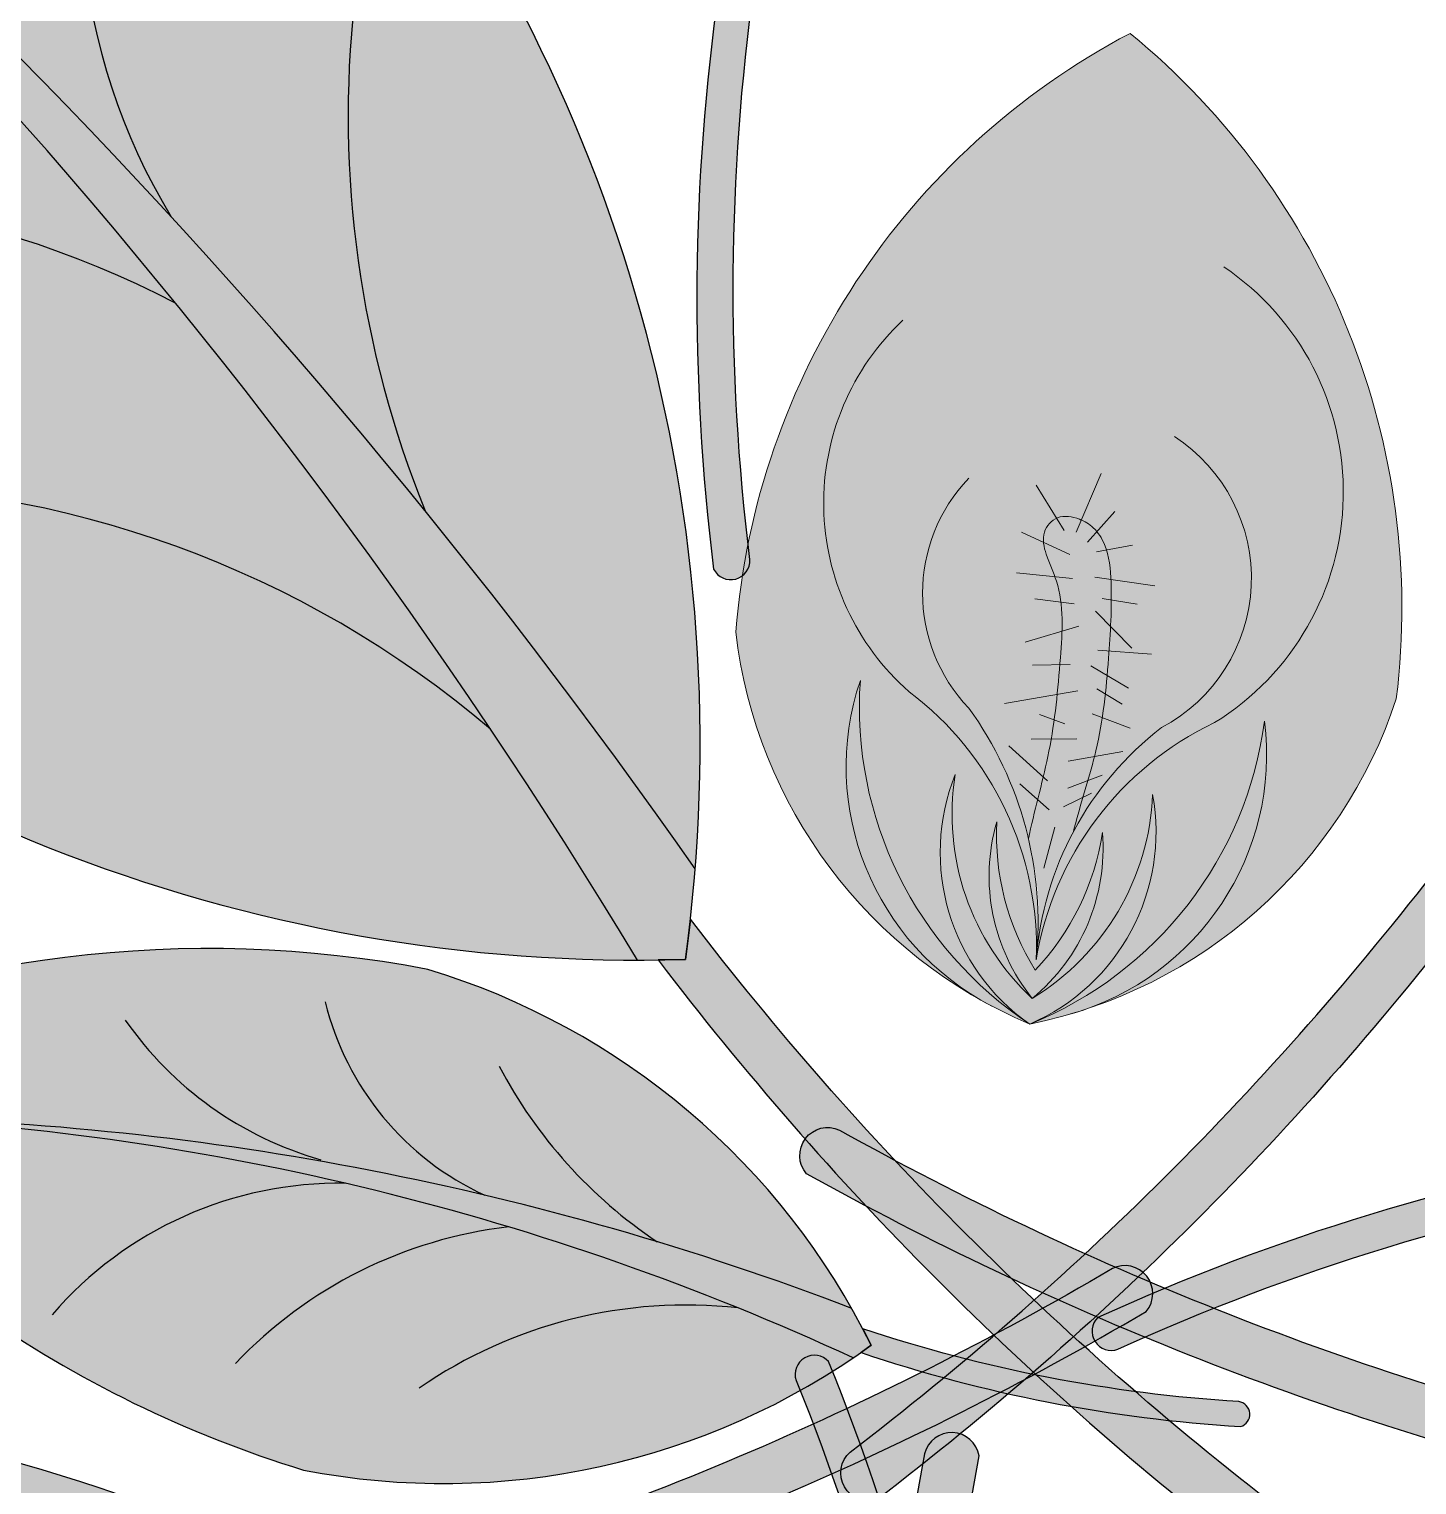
# Model space of a CAD drawing. Header units: inches. Extents: x 9636 to 21597, y -10243 to 557.
# Drawn here: x 14532.11 to 14539.07, y -8230.63 to -8223.33 of the extents above; entities that cross this region are included whole.
import ezdxf

# ---------------------------------------------------------------- set-up
doc = ezdxf.new("R2010")
doc.units = ezdxf.units.IN
doc.header["$MEASUREMENT"] = 0
doc.layers.add('MESA', color=7, linetype='Continuous')

# ---------------------------------------------------------------- blocks, each defined once
blk = doc.blocks.new('FF')
at = {"layer": 'MESA', "ltscale": 0.8}
h = blk.add_hatch(color=85, dxfattribs=at)
h.dxf.hatch_style = 1
h.set_gradient(color1=(103, 159, 96), color2=(179, 207, 175), one_color=1, tint=0.75, name='INVCURVED')
h.paths.add_polyline_path([(14529.50022394936, -8225.644023433368, 0.1995123331975758), (14535.16420292028, -8227.995443963668, 0.0967495278531692), (14527.75925537147, -8219.813738944062, -0.08665420676483183), (14535.45372855472, -8227.537668450286, 0.1924888780828612), (14533.69226376024, -8221.87270154059, 0.1586077411667837), (14526.70170205309, -8218.317799556564, 0.1586077411660197)])
h = blk.add_hatch(color=85, dxfattribs=at)
h.dxf.hatch_style = 1
h.set_gradient(color1=(103, 159, 96), color2=(52, 80, 48), one_color=1, tint=0.25)
h.paths.add_polyline_path([(14527.7592553715, -8219.813738944084, -0.09674952785286056), (14535.16420292028, -8227.995443963668, 0.007527451123012324), (14535.40475257497, -8227.991737581626, 0.01429188129494994), (14535.45372855472, -8227.537668450286, 0.08665420676455064)])
h = blk.add_hatch(color=35, dxfattribs=at)
h.dxf.hatch_style = 1
h.set_gradient(color1=(179, 116, 77), color2=(114, 74, 49), one_color=1, tint=0.3199999928474426, name='CURVED')
h.paths.add_polyline_path([(14535.64495796971, -8224.54642919938), (14535.46279064378, -8224.580244102382, 0.03310768506175343), (14535.54631788659, -8226.034297083477, 0.8090823413515376), (14535.72860367524, -8225.98594664728, -0.032777259300629)])
h.paths.add_polyline_path([(14535.5719235016, -8223.127888467054, 0.03310768506174779), (14535.46279064378, -8224.580244102382), (14535.64495796971, -8224.54642919938, -0.03277725930060161), (14535.7501561758, -8223.108326134821), (14535.63945906665, -8223.193410496095)])
h = blk.add_hatch(color=7, dxfattribs=at)
h.dxf.hatch_style = 1
h.set_gradient(color1=(237, 238, 238), one_color=1, tint=1)
h.paths.add_polyline_path([(14537.63496958886, -8223.34645214157, 0.2569091805170801), (14535.65718741365, -8226.34928615656, 0.2403030205165218), (14536.8924061673, -8228.19931337295, -0.3583807301859824), (14536.2821689148, -8226.592362016801, 0.2702333190890776), (14537.13170381326, -8228.316673018018, -0.3489770048102109), (14536.75849982556, -8227.064154174908, 0.2509502793129825), (14537.14479263406, -8228.187408655775, -0.2453890551403372), (14536.96679411977, -8227.302045746379, 0.1532458537889449), (14537.15916756559, -8228.045442743682, 0.1518402250092038), (14537.49557727385, -8227.362659296616, 0.00137366511991412), (14537.49665557507, -8227.355697514138, -0.245389055139057), (14537.14479263399, -8228.187408655767, 0.2509502793127925), (14537.74840908336, -8227.164388643878, -0.3489770048638718), (14537.13170381336, -8228.316673018127, 0.2702333191166405), (14538.30964577871, -8226.797656658919, -0.358380731124288), (14537.38966988672, -8228.249664419052, 0.240303021013481), (14538.97066799803, -8226.68479667351, 0.2569091805174252)])
edge = h.paths.add_edge_path(flags=16)
edge.add_arc((14535.33462550331, -8227.806998616483), 1.839283122478519, 354.1341814342972, 355.63354212006226, ccw=False)
edge.add_arc((14538.78303334906, -8228.115739875033), 1.623254014835382, 174.0344041079167, 175.7333194462699, ccw=False)
edge.add_arc((14535.33462550331, -8227.806998616472), 1.839283122478519, 355.633542119707, 373.1926147437849)
edge.add_spline(control_points=[(14537.12610609739, -8227.383862047654), (14537.12754722932, -8227.376944182073), (14537.14123597862, -8227.312405226185), (14537.15709285508, -8227.248349094974), (14537.17136594931, -8227.19128301327)], knot_values=[0.2471511740125481, 0.2471511740125481, 0.2471511740125481, 0.2471511740125481, 0.247785628570655, 0.2530743171580143, 0.2530743171580143, 0.2530743171580143, 0.2530743171580143], degree=3, periodic=0)
edge.add_spline(control_points=[(14537.17136594931, -8227.19128301327), (14537.18085233976, -8227.153354928185), (14537.19038940618, -8227.1154836987), (14537.19950334265, -8227.077594099715)], knot_values=[0.2436361292652643, 0.2436361292652643, 0.2436361292652643, 0.2436361292652643, 0.2471511740125481, 0.2471511740125481, 0.2471511740125481, 0.2471511740125481], degree=3, periodic=0)
edge.add_spline(control_points=[(14537.19950334265, -8227.077594099715), (14537.20992006883, -8227.034288380051), (14537.22441989315, -8226.970594703365), (14537.23619671825, -8226.90660647999), (14537.23971499908, -8226.886110189187)], knot_values=[0.2377304945037521, 0.2377304945037521, 0.2377304945037521, 0.2377304945037521, 0.2417479965750198, 0.2436361292652643, 0.2436361292652643, 0.2436361292652643, 0.2436361292652643], degree=3, periodic=0)
edge.add_spline(control_points=[(14537.23971499908, -8226.886110189187), (14537.24514143924, -8226.85449762015), (14537.24998036721, -8226.822794276975), (14537.25434688224, -8226.790970622442)], knot_values=[0.2348183224622999, 0.2348183224622999, 0.2348183224622999, 0.2348183224622999, 0.2377304945037521, 0.2377304945037521, 0.2377304945037521, 0.2377304945037521], degree=3, periodic=0)
edge.add_spline(control_points=[(14537.25434688224, -8226.790970622442), (14537.2601756753, -8226.748489720547), (14537.26516266794, -8226.705794433854), (14537.26958164135, -8226.662814503574)], knot_values=[0.2309309092598198, 0.2309309092598198, 0.2309309092598198, 0.2309309092598198, 0.2348183224622999, 0.2348183224622999, 0.2348183224622999, 0.2348183224622999], degree=3, periodic=0)
edge.add_spline(control_points=[(14537.26958164135, -8226.662814503574), (14537.27465151134, -8226.613503806666), (14537.27897370451, -8226.563818436865), (14537.28296167744, -8226.513652291342)], knot_values=[0.2264708961110354, 0.2264708961110354, 0.2264708961110354, 0.2264708961110354, 0.2309309092598199, 0.2309309092598199, 0.2309309092598199, 0.2309309092598199], degree=3, periodic=0)
edge.add_spline(control_points=[(14537.28296167744, -8226.513652291342), (14537.28390345191, -8226.501805371503), (14537.28823741881, -8226.44606018397), (14537.29228057559, -8226.389693217125), (14537.2935464979, -8226.345620447884)], knot_values=[0.2215260703448321, 0.2215260703448321, 0.2215260703448321, 0.2215260703448321, 0.222579318859487, 0.2264708961110354, 0.2264708961110354, 0.2264708961110354, 0.2264708961110354], degree=3, periodic=0)
edge.add_spline(control_points=[(14537.2935464979, -8226.345620447884), (14537.2949642842, -8226.29626057144), (14537.29397874622, -8226.247261971683), (14537.28815127819, -8226.199570264538)], knot_values=[0.2171676473178, 0.2171676473178, 0.2171676473178, 0.2171676473178, 0.2215260703448321, 0.2215260703448321, 0.2215260703448321, 0.2215260703448321], degree=3, periodic=0)
edge.add_spline(control_points=[(14537.28815127819, -8226.199570264538), (14537.28374010467, -8226.163469440911), (14537.27502074889, -8226.120571389434), (14537.26065873993, -8226.079379911302), (14537.25801026146, -8226.072159791107)], knot_values=[0.2131642620453263, 0.2131642620453263, 0.2131642620453263, 0.2131642620453263, 0.2164634238997696, 0.2171676473178, 0.2171676473178, 0.2171676473178, 0.2171676473178], degree=3, periodic=0)
edge.add_spline(control_points=[(14537.25801026146, -8226.072159791107), (14537.24449250095, -8226.035308498216), (14537.21946588354, -8225.981083654027), (14537.20297443993, -8225.920284250433), (14537.2010259975, -8225.900213776657)], knot_values=[0.2077773224475375, 0.2077773224475375, 0.2077773224475375, 0.2077773224475375, 0.2113716592103856, 0.2131642620453263, 0.2131642620453263, 0.2131642620453263, 0.2131642620453263], degree=3, periodic=0)
edge.add_spline(control_points=[(14537.2010259975, -8225.900213776657), (14537.19934190628, -8225.882866326081), (14537.20202623008, -8225.83469991712), (14537.23847764435, -8225.791968622347), (14537.26671840642, -8225.77879503573)], knot_values=[0.203445163018474, 0.203445163018474, 0.203445163018474, 0.203445163018474, 0.2049945578871382, 0.2077773224475375, 0.2077773224475375, 0.2077773224475375, 0.2077773224475375], degree=3, periodic=0)
edge.add_spline(control_points=[(14537.26671840642, -8225.77879503573), (14537.26843241156, -8225.777995496574), (14537.30373302664, -8225.762769558285), (14537.34931747713, -8225.771202264625), (14537.38723889024, -8225.786822916381), (14537.39045566354, -8225.788224061658)], knot_values=[0.1996944706411438, 0.1996944706411438, 0.1996944706411438, 0.1996944706411438, 0.1998633638435843, 0.2031371852270858, 0.203445163018474, 0.203445163018474, 0.203445163018474, 0.203445163018474], degree=3, periodic=0)
edge.add_spline(control_points=[(14537.39045566354, -8225.788224061658), (14537.41287929064, -8225.797991227793), (14537.44064959837, -8225.815216069457), (14537.4629138629, -8225.839032741349), (14537.46851718909, -8225.845826635716)], knot_values=[0.1967564236367511, 0.1967564236367511, 0.1967564236367511, 0.1967564236367511, 0.1989032889930779, 0.1996944706411438, 0.1996944706411438, 0.1996944706411438, 0.1996944706411438], degree=3, periodic=0)
edge.add_spline(control_points=[(14537.46851718909, -8225.845826635716), (14537.48428046451, -8225.86493921713), (14537.50198890807, -8225.895884897984), (14537.51393344153, -8225.928465483144), (14537.51693131489, -8225.937865463957)], knot_values=[0.1936429904609736, 0.1936429904609736, 0.1936429904609736, 0.1936429904609736, 0.1958687424163022, 0.1967564236367511, 0.1967564236367511, 0.1967564236367511, 0.1967564236367511], degree=3, periodic=0)
edge.add_spline(control_points=[(14537.51693131489, -8225.937865463957), (14537.53215419243, -8225.985597552564), (14537.53686525108, -8226.03618719858), (14537.53903491483, -8226.086743629536)], knot_values=[0.1891354409754396, 0.1891354409754396, 0.1891354409754396, 0.1891354409754396, 0.1936429904609736, 0.1936429904609736, 0.1936429904609736, 0.1936429904609736], degree=3, periodic=0)
edge.add_spline(control_points=[(14537.53903491483, -8226.086743629536), (14537.53923220206, -8226.091340718845), (14537.54054093389, -8226.125469321292), (14537.54102171169, -8226.15946298573), (14537.54093081831, -8226.188799171623)], knot_values=[0.1860923947748148, 0.1860923947748148, 0.1860923947748148, 0.1860923947748148, 0.186502265629451, 0.1891354409754396, 0.1891354409754396, 0.1891354409754396, 0.1891354409754396], degree=3, periodic=0)
edge.add_spline(control_points=[(14537.54093081831, -8226.188799171623), (14537.54079240883, -8226.233471361686), (14537.53947855491, -8226.277960738724), (14537.53738834673, -8226.322345682154)], knot_values=[0.1820826809719926, 0.1820826809719926, 0.1820826809719926, 0.1820826809719926, 0.1860923947748149, 0.1860923947748149, 0.1860923947748149, 0.1860923947748149], degree=3, periodic=0)
edge.add_spline(control_points=[(14537.53738834673, -8226.322345682154), (14537.53546394955, -8226.36320967855), (14537.53288148514, -8226.403985153065), (14537.5299524022, -8226.444733272761)], knot_values=[0.1783910477803653, 0.1783910477803653, 0.1783910477803653, 0.1783910477803653, 0.1820826809719925, 0.1820826809719925, 0.1820826809719925, 0.1820826809719925], degree=3, periodic=0)
edge.add_spline(control_points=[(14537.5299524022, -8226.444733272761), (14537.52906610119, -8226.457063104304), (14537.52601600581, -8226.49801954386), (14537.52271084137, -8226.538967042603), (14537.52017030997, -8226.56757853219)], knot_values=[0.1746797876871894, 0.1746797876871894, 0.1746797876871894, 0.1746797876871894, 0.175796826109966, 0.1783910477803653, 0.1783910477803653, 0.1783910477803653, 0.1783910477803653], degree=3, periodic=0)
edge.add_spline(control_points=[(14537.52017030997, -8226.56757853219), (14537.51741314453, -8226.5986297565), (14537.51438487453, -8226.629667585248), (14537.51095058832, -8226.660683064845)], knot_values=[0.171864353741853, 0.171864353741853, 0.171864353741853, 0.171864353741853, 0.1746797876871893, 0.1746797876871893, 0.1746797876871893, 0.1746797876871893], degree=3, periodic=0)
edge.add_spline(control_points=[(14537.51095058832, -8226.660683064845), (14537.50655373628, -8226.70039160002), (14537.50149137499, -8226.74006350225), (14537.49548038774, -8226.779679982126)], knot_values=[0.1682598066156458, 0.1682598066156458, 0.1682598066156458, 0.1682598066156458, 0.171864353741853, 0.171864353741853, 0.171864353741853, 0.171864353741853], degree=3, periodic=0)
edge.add_spline(control_points=[(14537.49548038774, -8226.779679982126), (14537.48706588365, -8226.835137266982), (14537.47501675607, -8226.900052661149), (14537.459342263, -8226.964747762588), (14537.45696480764, -8226.97427439473)], knot_values=[0.1623418216133556, 0.1623418216133556, 0.1623418216133556, 0.1623418216133556, 0.1673876610569998, 0.1682598066156458, 0.1682598066156458, 0.1682598066156458, 0.1682598066156458], degree=3, periodic=0)
edge.add_spline(control_points=[(14537.45696480764, -8226.97427439473), (14537.44691074173, -8227.014561749478), (14537.43565000081, -8227.054712877782), (14537.42403449407, -8227.094513530597)], knot_values=[0.1586535887747186, 0.1586535887747186, 0.1586535887747186, 0.1586535887747186, 0.1623418216133555, 0.1623418216133555, 0.1623418216133555, 0.1623418216133555], degree=3, periodic=0)
edge.add_spline(control_points=[(14537.42403449407, -8227.094513530597), (14537.4157816984, -8227.122791819505), (14537.40734981425, -8227.150893185732), (14537.3990443915, -8227.178740785685)], knot_values=[0.1560331062850654, 0.1560331062850654, 0.1560331062850654, 0.1560331062850654, 0.1586535887747186, 0.1586535887747186, 0.1586535887747186, 0.1586535887747186], degree=3, periodic=0)
edge.add_spline(control_points=[(14537.3990443915, -8227.178740785685), (14537.38614905503, -8227.221978099697), (14537.36896551703, -8227.280153652664), (14537.35448011346, -8227.33665395079), (14537.35080355944, -8227.351755956977)], knot_values=[0.1504801710943955, 0.1504801710943955, 0.1504801710943955, 0.1504801710943955, 0.1545488385723417, 0.1560331062850654, 0.1560331062850654, 0.1560331062850654, 0.1560331062850654], degree=3, periodic=0)
edge.add_arc((14538.78303334906, -8228.115739875046), 1.623254014835383, 151.9235256810907, 174.0344041075157)
at = {"layer": 'MESA', "lineweight": 5, "ltscale": 0.8}
h = blk.add_hatch(color=95, dxfattribs=at)
h.dxf.hatch_style = 1
h.set_gradient(color1=(68, 182, 53), color2=(121, 213, 109), one_color=1, tint=0.6299999952316284, name='CYLINDER')
edge = h.paths.add_edge_path()
edge.add_spline(control_points=[(14537.51693131489, -8225.937865463957), (14537.51393344153, -8225.928465483144), (14537.50198890807, -8225.895884897984), (14537.48428046451, -8225.86493921713), (14537.46851718909, -8225.845826635716)], knot_values=[0.1936429904609736, 0.1936429904609736, 0.1936429904609736, 0.1936429904609736, 0.1945306716814224, 0.1967564236367511, 0.1967564236367511, 0.1967564236367511, 0.1967564236367511], degree=3, periodic=0)
edge.add_spline(control_points=[(14537.46851718909, -8225.845826635716), (14537.4629138629, -8225.839032741349), (14537.44064959837, -8225.815216069457), (14537.41287929064, -8225.797991227793), (14537.39045566354, -8225.788224061658)], knot_values=[0.1967564236367511, 0.1967564236367511, 0.1967564236367511, 0.1967564236367511, 0.197547605284817, 0.1996944706411439, 0.1996944706411439, 0.1996944706411439, 0.1996944706411439], degree=3, periodic=0)
edge.add_spline(control_points=[(14537.39045566354, -8225.788224061658), (14537.38723889024, -8225.786822916381), (14537.34931747713, -8225.771202264625), (14537.30373302664, -8225.762769558285), (14537.26843241156, -8225.777995496574), (14537.26671840642, -8225.77879503573)], knot_values=[0.1996944706411439, 0.1996944706411439, 0.1996944706411439, 0.1996944706411439, 0.2000024484325321, 0.2032762698160336, 0.2034451630184741, 0.2034451630184741, 0.2034451630184741, 0.2034451630184741], degree=3, periodic=0)
edge.add_spline(control_points=[(14537.26671840642, -8225.77879503573), (14537.23847764435, -8225.791968622347), (14537.20202623008, -8225.83469991712), (14537.19934190628, -8225.882866326081), (14537.2010259975, -8225.900213776657)], knot_values=[0.2034451630184741, 0.2034451630184741, 0.2034451630184741, 0.2034451630184741, 0.2062279275788734, 0.2077773224475375, 0.2077773224475375, 0.2077773224475375, 0.2077773224475375], degree=3, periodic=0)
edge.add_spline(control_points=[(14537.2010259975, -8225.900213776657), (14537.20297443993, -8225.920284250433), (14537.21946588354, -8225.981083654027), (14537.24449250095, -8226.035308498216), (14537.25801026146, -8226.072159791107)], knot_values=[0.2077773224475375, 0.2077773224475375, 0.2077773224475375, 0.2077773224475375, 0.2095699252824783, 0.2131642620453263, 0.2131642620453263, 0.2131642620453263, 0.2131642620453263], degree=3, periodic=0)
edge.add_spline(control_points=[(14537.25801026146, -8226.072159791107), (14537.26065873993, -8226.079379911302), (14537.27502074889, -8226.120571389434), (14537.28374010467, -8226.163469440911), (14537.28815127819, -8226.199570264538)], knot_values=[0.2131642620453263, 0.2131642620453263, 0.2131642620453263, 0.2131642620453263, 0.2138684854633567, 0.2171676473178, 0.2171676473178, 0.2171676473178, 0.2171676473178], degree=3, periodic=0)
edge.add_spline(control_points=[(14537.28815127819, -8226.199570264538), (14537.29397874622, -8226.247261971683), (14537.2949642842, -8226.29626057144), (14537.2935464979, -8226.345620447884)], knot_values=[0.2171676473178, 0.2171676473178, 0.2171676473178, 0.2171676473178, 0.2215260703448321, 0.2215260703448321, 0.2215260703448321, 0.2215260703448321], degree=3, periodic=0)
edge.add_spline(control_points=[(14537.2935464979, -8226.345620447884), (14537.29228057559, -8226.389693217125), (14537.28823741881, -8226.44606018397), (14537.28390345191, -8226.501805371503), (14537.28296167744, -8226.513652291342)], knot_values=[0.2215260703448321, 0.2215260703448321, 0.2215260703448321, 0.2215260703448321, 0.2254176475963806, 0.2264708961110354, 0.2264708961110354, 0.2264708961110354, 0.2264708961110354], degree=3, periodic=0)
edge.add_spline(control_points=[(14537.28296167744, -8226.513652291342), (14537.27897370451, -8226.563818436865), (14537.27465151134, -8226.613503806666), (14537.26958164135, -8226.662814503574)], knot_values=[0.2264708961110354, 0.2264708961110354, 0.2264708961110354, 0.2264708961110354, 0.2309309092598199, 0.2309309092598199, 0.2309309092598199, 0.2309309092598199], degree=3, periodic=0)
edge.add_spline(control_points=[(14537.26958164135, -8226.662814503574), (14537.26516266794, -8226.705794433854), (14537.2601756753, -8226.748489720547), (14537.25434688224, -8226.790970622442)], knot_values=[0.2309309092598199, 0.2309309092598199, 0.2309309092598199, 0.2309309092598199, 0.2348183224622999, 0.2348183224622999, 0.2348183224622999, 0.2348183224622999], degree=3, periodic=0)
edge.add_spline(control_points=[(14537.25434688224, -8226.790970622442), (14537.24998036721, -8226.822794276975), (14537.24514143924, -8226.85449762015), (14537.23971499908, -8226.886110189187)], knot_values=[0.2348183224622999, 0.2348183224622999, 0.2348183224622999, 0.2348183224622999, 0.2377304945037521, 0.2377304945037521, 0.2377304945037521, 0.2377304945037521], degree=3, periodic=0)
edge.add_spline(control_points=[(14537.23971499908, -8226.886110189187), (14537.23619671825, -8226.90660647999), (14537.22441989315, -8226.970594703365), (14537.20992006883, -8227.034288380051), (14537.19950334265, -8227.077594099715)], knot_values=[0.2377304945037521, 0.2377304945037521, 0.2377304945037521, 0.2377304945037521, 0.2396186271939966, 0.2436361292652643, 0.2436361292652643, 0.2436361292652643, 0.2436361292652643], degree=3, periodic=0)
edge.add_spline(control_points=[(14537.19950334265, -8227.077594099715), (14537.19038940618, -8227.1154836987), (14537.18085233976, -8227.153354928185), (14537.17136594931, -8227.19128301327)], knot_values=[0.2436361292652643, 0.2436361292652643, 0.2436361292652643, 0.2436361292652643, 0.2471511740125481, 0.2471511740125481, 0.2471511740125481, 0.2471511740125481], degree=3, periodic=0)
edge.add_spline(control_points=[(14537.17136594931, -8227.19128301327), (14537.15709285508, -8227.248349094974), (14537.14123597862, -8227.312405226185), (14537.12754722932, -8227.376944182073), (14537.12610609739, -8227.383862047654)], knot_values=[0.2471511740125481, 0.2471511740125481, 0.2471511740125481, 0.2471511740125481, 0.2524398625999075, 0.2530743171580144, 0.2530743171580144, 0.2530743171580144, 0.2530743171580144], degree=3, periodic=0)
edge.add_arc((14535.55417069255, -8227.78879744957), 1.623254014835383, 355.7333194394512, 374.44550377751204, ccw=False)
edge.add_arc((14538.78303334906, -8228.115739875046), 1.623254014835383, 151.9235256807927, 172.7029852161997, ccw=False)
edge.add_spline(control_points=[(14537.35080355944, -8227.351755956977), (14537.35448011346, -8227.33665395079), (14537.36896551703, -8227.280153652664), (14537.38614905503, -8227.221978099697), (14537.3990443915, -8227.178740785685)], knot_values=[0.1504801710943955, 0.1504801710943955, 0.1504801710943955, 0.1504801710943955, 0.1519644388071193, 0.1560331062850654, 0.1560331062850654, 0.1560331062850654, 0.1560331062850654], degree=3, periodic=0)
edge.add_spline(control_points=[(14537.3990443915, -8227.178740785685), (14537.40734981425, -8227.150893185732), (14537.4157816984, -8227.122791819505), (14537.42403449407, -8227.094513530597)], knot_values=[0.1560331062850654, 0.1560331062850654, 0.1560331062850654, 0.1560331062850654, 0.1586535887747186, 0.1586535887747186, 0.1586535887747186, 0.1586535887747186], degree=3, periodic=0)
edge.add_spline(control_points=[(14537.42403449407, -8227.094513530597), (14537.43565000081, -8227.054712877782), (14537.44691074173, -8227.014561749478), (14537.45696480764, -8226.97427439473)], knot_values=[0.1586535887747186, 0.1586535887747186, 0.1586535887747186, 0.1586535887747186, 0.1623418216133556, 0.1623418216133556, 0.1623418216133556, 0.1623418216133556], degree=3, periodic=0)
edge.add_spline(control_points=[(14537.45696480764, -8226.97427439473), (14537.459342263, -8226.964747762588), (14537.47501675607, -8226.900052661149), (14537.48706588365, -8226.835137266982), (14537.49548038774, -8226.779679982126)], knot_values=[0.1623418216133556, 0.1623418216133556, 0.1623418216133556, 0.1623418216133556, 0.1632139671720015, 0.1682598066156458, 0.1682598066156458, 0.1682598066156458, 0.1682598066156458], degree=3, periodic=0)
edge.add_spline(control_points=[(14537.49548038774, -8226.779679982126), (14537.50149137499, -8226.74006350225), (14537.50655373628, -8226.70039160002), (14537.51095058832, -8226.660683064845)], knot_values=[0.1682598066156458, 0.1682598066156458, 0.1682598066156458, 0.1682598066156458, 0.171864353741853, 0.171864353741853, 0.171864353741853, 0.171864353741853], degree=3, periodic=0)
edge.add_spline(control_points=[(14537.51095058832, -8226.660683064845), (14537.51438487453, -8226.629667585248), (14537.51741314453, -8226.5986297565), (14537.52017030997, -8226.56757853219)], knot_values=[0.171864353741853, 0.171864353741853, 0.171864353741853, 0.171864353741853, 0.1746797876871894, 0.1746797876871894, 0.1746797876871894, 0.1746797876871894], degree=3, periodic=0)
edge.add_spline(control_points=[(14537.52017030997, -8226.56757853219), (14537.52271084137, -8226.538967042603), (14537.52601600581, -8226.49801954386), (14537.52906610119, -8226.457063104304), (14537.5299524022, -8226.444733272761)], knot_values=[0.1746797876871894, 0.1746797876871894, 0.1746797876871894, 0.1746797876871894, 0.1772740093575887, 0.1783910477803653, 0.1783910477803653, 0.1783910477803653, 0.1783910477803653], degree=3, periodic=0)
edge.add_spline(control_points=[(14537.5299524022, -8226.444733272761), (14537.53288148514, -8226.403985153065), (14537.53546394955, -8226.36320967855), (14537.53738834673, -8226.322345682154)], knot_values=[0.1783910477803653, 0.1783910477803653, 0.1783910477803653, 0.1783910477803653, 0.1820826809719925, 0.1820826809719925, 0.1820826809719925, 0.1820826809719925], degree=3, periodic=0)
edge.add_spline(control_points=[(14537.53738834673, -8226.322345682154), (14537.53947855491, -8226.277960738724), (14537.54079240883, -8226.233471361686), (14537.54093081831, -8226.188799171623)], knot_values=[0.1820826809719925, 0.1820826809719925, 0.1820826809719925, 0.1820826809719925, 0.1860923947748148, 0.1860923947748148, 0.1860923947748148, 0.1860923947748148], degree=3, periodic=0)
edge.add_spline(control_points=[(14537.54093081831, -8226.188799171623), (14537.54102171169, -8226.15946298573), (14537.54054093389, -8226.125469321292), (14537.53923220206, -8226.091340718845), (14537.53903491483, -8226.086743629536)], knot_values=[0.1860923947748148, 0.1860923947748148, 0.1860923947748148, 0.1860923947748148, 0.1887255701208035, 0.1891354409754396, 0.1891354409754396, 0.1891354409754396, 0.1891354409754396], degree=3, periodic=0)
edge.add_spline(control_points=[(14537.53903491483, -8226.086743629536), (14537.53686525108, -8226.03618719858), (14537.53215419243, -8225.985597552564), (14537.51693131489, -8225.937865463957)], knot_values=[0.1891354409754396, 0.1891354409754396, 0.1891354409754396, 0.1891354409754396, 0.1936429904609736, 0.1936429904609736, 0.1936429904609736, 0.1936429904609736], degree=3, periodic=0)
h = blk.add_hatch(color=83, dxfattribs=at)
h.dxf.hatch_style = 1
h.set_gradient(color1=(117, 211, 105), one_color=1, tint=1)
h.paths.add_polyline_path([(14536.2821689148, -8226.592362016801, 0.3583807301414101), (14536.89240616712, -8228.199313372845, 0.02724021252780064), (14537.13170381345, -8228.316673018144, -0.27023331912118)])
h.paths.add_polyline_path([(14537.14479263403, -8228.187408655744, -0.2509502793036039), (14536.75849982556, -8227.064154174908, 0.3489770048638718), (14537.13170381342, -8228.316673018135, 0.3489770048564635), (14537.74840908336, -8227.164388643874, -0.2509502793046178)])
h.paths.add_polyline_path([(14536.96679411977, -8227.302045746379, 0.2453890551401661), (14537.14479263406, -8228.187408655775, 0.2453890551330679), (14537.49665557507, -8227.355697514138, -0.1532458537798691), (14537.15916756556, -8228.045442743645, -0.1532458537804744)], flags=17)
h.paths.add_polyline_path([(14537.13170381336, -8228.316673018124, 0.02724021243329556), (14537.38966989036, -8228.249664417861, 0.3583807303279284), (14538.30964577871, -8226.797656658915, -0.2702333191168038)])
at = {"layer": 'MESA', "ltscale": 0.8}
h = blk.add_hatch(color=35, dxfattribs=at)
h.dxf.hatch_style = 1
h.set_gradient(color1=(179, 116, 77), color2=(114, 74, 49), one_color=1, tint=0.3199999928474426, name='CURVED')
h.paths.add_polyline_path([(14537.81046363166, -8229.083437258581), (14537.96099793595, -8229.306963377834, -0.03310768506175343), (14536.36674567294, -8230.701965570528, -0.8090823413515376), (14536.23117684025, -8230.463504655223, 0.032777259300629)])
h.paths.add_polyline_path([(14539.35716609049, -8227.71373210775, -0.03310768506174779), (14537.96099793595, -8229.306963377834), (14537.81046363166, -8229.083437258581, 0.03277725930060161), (14539.19584872918, -8227.508813201752), (14539.22034249643, -8227.710405643213)])
h = blk.add_hatch(color=35, dxfattribs=at)
h.dxf.hatch_style = 1
h.set_gradient(color1=(179, 116, 77), color2=(114, 74, 49), one_color=1, tint=0.3199999928474426, name='CURVED')
h.paths.add_polyline_path([(14536.81131805871, -8229.368163304305), (14536.66024544816, -8229.59132595597, 0.03310768506175343), (14538.25113084106, -8230.990166569618, 0.8090823413515376), (14538.38727401938, -8230.752033095445, -0.032777259300629)])
h.paths.add_polyline_path([(14535.26792136086, -8227.994734263757, 0.03310768506174779), (14536.66024544816, -8229.59132595597), (14536.81131805871, -8229.368163304305, -0.03277725930060161), (14535.42973214993, -8227.790204760668), (14535.40475257496, -8227.991737581624)])
h = blk.add_hatch(color=85, dxfattribs=at)
h.dxf.hatch_style = 1
h.set_gradient(color1=(103, 159, 96), color2=(179, 207, 175), one_color=1, tint=0.75, name='INVCURVED')
h.paths.add_polyline_path([(14533.48924359656, -8230.55350514049, 0.1995123331975758), (14536.2464106257, -8229.991042839487, 0.0967495278531692), (14531.32867751106, -8228.785235947933, -0.08665420676483183), (14536.23875885678, -8229.742627672786, 0.1924888780828612), (14534.11290415227, -8228.042458216662, 0.1586077411667837), (14530.54215711152, -8228.488575123883, 0.1586077411660197)])
h = blk.add_hatch(color=85, dxfattribs=at)
h.dxf.hatch_style = 1
h.set_gradient(color1=(103, 159, 96), color2=(52, 80, 48), one_color=1, tint=0.25)
h.paths.add_polyline_path([(14531.32867751108, -8228.785235947933, -0.09674952785286056), (14536.2464106257, -8229.991042839489, 0.007527451123012324), (14536.33688078191, -8229.927791790855, 0.01429188129494994), (14536.23875885678, -8229.742627672786, 0.08665420676455064)])
h = blk.add_hatch(color=35, dxfattribs=at)
h.dxf.hatch_style = 1
h.set_gradient(color1=(179, 116, 77), color2=(114, 74, 49), one_color=1, tint=0.3199999928474426, name='CURVED')
h.paths.add_polyline_path([(14538.07189314697, -8229.748284387557), (14537.926661868, -8229.975291828761, -0.03310768506175343), (14536.01273195619, -8229.067247948524, -0.8090823413515376), (14536.17761756388, -8228.848032864873, 0.032777259300629)])
h.paths.add_polyline_path([(14539.9437035655, -8230.622759346294, -0.03310768506174779), (14537.926661868, -8229.975291828761), (14538.07189314697, -8229.748284387557, 0.03277725930060161), (14540.06757412681, -8230.39325742226), (14539.89234654396, -8230.495896358803)])
h = blk.add_hatch(color=35, dxfattribs=at)
h.dxf.hatch_style = 1
h.set_gradient(color1=(179, 116, 77), color2=(114, 74, 49), one_color=1, tint=0.3199999928474426, name='CURVED')
h.paths.add_polyline_path([(14538.92270121935, -8229.437198503188), (14538.8359120468, -8229.273503598477, 0.03310768506175343), (14537.47351926065, -8229.78841404542, 0.8090823413515376), (14537.57421305586, -8229.947871353274, -0.032777259300629)])
h.paths.add_polyline_path([(14540.25435037293, -8228.942928966837, 0.03310768506174779), (14538.8359120468, -8229.273503598477), (14538.92270121935, -8229.437198503188, -0.03277725930060161), (14540.32636269, -8229.107135535483), (14540.21204620073, -8229.026979819606)])
h = blk.add_hatch(color=35, dxfattribs=at)
h.dxf.hatch_style = 1
h.set_gradient(color1=(179, 116, 77), color2=(114, 74, 49), one_color=1, tint=0.3199999928474426, name='CURVED')
h.paths.add_polyline_path([(14535.67365862035, -8230.486523323823), (14535.824115178, -8230.710101782119, 0.03310768506175343), (14537.71647271247, -8229.757917788605, 0.8090823413515376), (14537.54654781758, -8229.54258537901, -0.032777259300629)])
h.paths.add_polyline_path([(14533.82263078393, -8231.404170666305, 0.03310768506174779), (14535.824115178, -8230.710101782119), (14535.67365862035, -8230.486523323823, -0.03277725930060161), (14533.69347135203, -8231.177603037886), (14533.87103202314, -8231.276150819016)])
h = blk.add_hatch(color=35, dxfattribs=at)
h.dxf.hatch_style = 1
h.set_gradient(color1=(179, 116, 77), color2=(114, 74, 49), one_color=1, tint=0.3199999928474426, name='CURVED')
h.paths.add_polyline_path([(14537.22532082238, -8230.08930358596), (14537.22527675889, -8230.21295746406, 0.03310768506175343), (14538.18953180704, -8230.335601818346, 0.8090823413515376), (14538.18005299055, -8230.210096323213, -0.032777259300629)])
h.paths.add_polyline_path([(14536.28564728042, -8229.964108355767, 0.03310768506174779), (14537.22527675889, -8230.21295746406), (14537.22532082238, -8230.08930358596, -0.03277725930060161), (14536.29456284057, -8229.844775514699), (14536.33688078191, -8229.927791790857)])
h = blk.add_hatch(color=35, dxfattribs=at)
h.dxf.hatch_style = 1
h.set_gradient(color1=(179, 116, 77), color2=(114, 74, 49), one_color=1, tint=0.3199999928474426, name='CURVED')
h.paths.add_polyline_path([(14536.41515163661, -8231.47220849678), (14536.58223235375, -8231.392130932763, 0.03310768506175343), (14536.12301027139, -8230.009972493512, 0.8090823413515376), (14535.9595996315, -8230.104115130996, -0.032777259300629)])
h.paths.add_polyline_path([(14536.85499689231, -8232.822811322867, 0.03310768506174779), (14536.58223235375, -8231.392130932763), (14536.41515163661, -8231.47220849678, -0.03277725930060161), (14536.68800434568, -8232.888103438509), (14536.77273125998, -8232.77713250312)])
h = blk.add_hatch(color=85, dxfattribs=at)
h.dxf.hatch_style = 1
h.set_gradient(color1=(103, 159, 96), color2=(179, 207, 175), one_color=1, tint=0.75, name='INVCURVED')
h.paths.add_polyline_path([(14529.48520063179, -8235.873944096138, 0.1995123331975758), (14533.78449408342, -8231.50062589252, 0.0967495278531692), (14523.42692984465, -8235.307778144284, -0.08665420676483183), (14533.46824166612, -8231.060889696377, 0.1924888780828612), (14527.55562204259, -8230.575567640746, 0.1586077411667837), (14521.64400943379, -8235.729024486489, 0.1586077411660197)])
h = blk.add_hatch(color=35, dxfattribs=at)
h.dxf.hatch_style = 1
h.set_gradient(color1=(179, 116, 77), color2=(114, 74, 49), one_color=1, tint=0.3199999928474426, name='CURVED')
h.paths.add_polyline_path([(14536.11207176763, -8232.510827057666), (14536.37989367762, -8232.540759102158, 0.03310768506175343), (14536.87820594883, -8230.481789389876, 0.8090823413515376), (14536.60407567469, -8230.472036988967, -0.032777259300629)])
h.paths.add_polyline_path([(14535.61416563878, -8234.51593807285, 0.03310768506174779), (14536.37989367762, -8232.540759102158), (14536.11207176763, -8232.510827057666, -0.03277725930060161), (14535.35784364844, -8234.467833121274), (14535.54786667306, -8234.3962041662)])
at = {"layer": 'MESA', "lineweight": 9, "ltscale": 0.8}
for p, q in [((14537.36454838511, -8225.848985286426), (14537.49013110608, -8225.55445184253)), ((14537.30485648197, -8225.841030861406), (14537.16497286442, -8225.612761020415)), ((14537.42126518349, -8225.898699590292), (14537.55913391422, -8225.744430431883)), ((14537.33345103899, -8225.96140907275), (14537.09129823975, -8225.84950718479)), ((14537.46730491979, -8225.946772435638), (14537.64803010957, -8225.914335782843)), ((14537.34667442525, -8226.081137588777), (14537.0650982664, -8226.052626251465)), ((14537.45870106003, -8226.075390624997), (14537.75938316689, -8226.117883859413)), ((14537.35429205002, -8226.207985326873), (14537.15816813962, -8226.183032564966)), ((14537.46165551009, -8226.244372371957), (14537.6433613798, -8226.431453811882)), ((14537.49451466343, -8226.181401204918), (14537.66996050961, -8226.20936436842)), ((14537.37773040947, -8226.320215728818), (14537.10866785241, -8226.401412462847)), ((14537.47291769162, -8226.440312246968), (14537.74283447483, -8226.461234752753)), ((14537.3343631382, -8226.51276351038), (14537.14520832165, -8226.516034180098)), ((14537.43785318745, -8226.5190858206), (14537.627207307, -8226.630633630155)), ((14537.37292946712, -8226.64504748354), (14537.00536572536, -8226.708237127978)), ((14537.46917433828, -8226.635318527815), (14537.59580533403, -8226.712202800047)), ((14537.44547903867, -8226.760834570205), (14537.63488557178, -8226.832221526833)), ((14537.30735319587, -8226.811119419754), (14537.18100088648, -8226.763090290808)), ((14537.36863799183, -8226.885589529713), (14537.13980795009, -8226.886513666886)), ((14537.22079465285, -8227.09703232172), (14537.02744203926, -8226.920508143814)), ((14537.32518868547, -8226.997659146575), (14537.59897454668, -8226.949073604568)), ((14537.22852351104, -8227.241954633455), (14537.08168504216, -8227.111778627017)), ((14537.32276896438, -8227.132985749915), (14537.49585053669, -8227.067229591525)), ((14537.30046632036, -8227.22681551902), (14537.44186769744, -8227.157856637827)), ((14537.25819192057, -8227.328240488487), (14537.20215585832, -8227.533967331412))]:
    blk.add_line(p, q, dxfattribs=at)
at = {"layer": 'MESA', "ltscale": 0.8}
for points in [[(14535.7501561758, -8223.108326134821), (14535.63945906665, -8223.193410496098), (14535.5719235016, -8223.127888467054, 0.06628802967972178), (14535.54631788659, -8226.034297083477, 0.8090823413515378), (14535.72860367524, -8225.98594664728, -0.06562502276091056)], [(14539.19584872918, -8227.508813201754), (14539.22034249642, -8227.710405643216), (14539.35716609049, -8227.713732107752, -0.06628802967972178), (14536.36674567294, -8230.70196557053, -0.8090823413515378), (14536.23117684025, -8230.463504655225, 0.06562502276091056)], [(14535.42973214993, -8227.790204760668), (14535.40475257497, -8227.991737581626), (14535.26792136086, -8227.994734263757, 0.06628802967972178), (14538.25113084106, -8230.990166569618, 0.8090823413515378), (14538.38727401938, -8230.752033095445, -0.06562502276091056)], [(14540.06757412681, -8230.393257422262), (14539.89234654395, -8230.495896358801), (14539.9437035655, -8230.622759346295, -0.06628802967972178), (14536.01273195619, -8229.067247948526, -0.8090823413515378), (14536.17761756388, -8228.848032864875, 0.06562502276091056)], [(14540.32636269, -8229.107135535483), (14540.21204620072, -8229.02697981961), (14540.25435037293, -8228.942928966837, 0.06628802967972178), (14537.47351926065, -8229.78841404542, 0.8090823413515378), (14537.57421305586, -8229.947871353274, -0.06562502276091056)], [(14533.69347135203, -8231.177603037886), (14533.87103202314, -8231.276150819012), (14533.82263078393, -8231.404170666305, 0.06628802967972178), (14537.71647271247, -8229.757917788605, 0.8090823413515378), (14537.54654781758, -8229.54258537901, -0.06562502276091056)], [(14536.29456284057, -8229.8447755147), (14536.33688078191, -8229.927791790857), (14536.28564728042, -8229.964108355769, 0.06628802967972178), (14538.18953180704, -8230.335601818348, 0.8090823413515378), (14538.18005299055, -8230.210096323215, -0.06562502276091056)], [(14536.68800434568, -8232.888103438509), (14536.77273125998, -8232.777132503117), (14536.85499689231, -8232.822811322867, 0.06628802967972178), (14536.12301027139, -8230.009972493512, 0.8090823413515378), (14535.9595996315, -8230.104115130996, -0.06562502276091056)], [(14535.35784364844, -8234.467833121274), (14535.54786667306, -8234.396204166194), (14535.61416563878, -8234.51593807285, 0.06628802967972178), (14536.87820594883, -8230.481789389876, 0.8090823413515378), (14536.60407567469, -8230.472036988967, -0.06562502276091056)]]:
    blk.add_lwpolyline(points, format="xyb", close=True, dxfattribs=at)
for centre, radius, start, end in [((14510.51816335867, -8242.85980992822), 28.78153299601394, 31.09475735859386, 53.19931744132401), ((14509.49005013071, -8245.707801277984), 31.69016131675633, 34.98544073689261, 54.79563633501697), ((14535.52295339127, -8222.631609546363), 3.154423388816684, 159.7133362597722, 211.210524387793), ((14527.48808196618, -8226.908168193544), 7.990481596672286, 352.2062487514263, 39.06363436758281), ((14538.97984326547, -8223.761658215884), 5.266822155525183, 173.7285730135647, 202.0818376179943), ((14530.58919785423, -8229.045231824488), 4.897047736877401, 62.53919498573456, 102.4296850456539), ((14535.16138920253, -8220.004962862396), 7.990481596672286, 224.8879222948006, 271.7453079109562), ((14531.09114736034, -8230.759685563178), 5.149423105894036, 49.61691954098136, 90.45778712553658), ((14533.01301767325, -8233.752196921085), 5.814711200008178, 79.0964769340696, 115.1463996089357), ((14533.04950757372, -8231.551251884195), 3.666394043824589, 26.2823346356357, 73.13972025179503), ((14535.00377999065, -8227.860239759948), 1.447391998158781, 193.7894221439795, 245.2866102720013), ((14534.06813554316, -8227.270808087515), 1.795118470488803, 214.8545453021426, 254.0628946257502), ((14535.18859684101, -8224.992654046451), 5.814711200008178, 216.9573288218645, 253.0072514967306), ((14536.60812337699, -8227.40100018832), 2.416656010939673, 207.8046588977717, 236.1579235022031), ((14530.7009140934, -8241.976575027044), 13.20626796671093, 65.17084324280451, 87.27540332553305), ((14531.04235468799, -8243.323294779337), 14.54087808023783, 69.06152662110516, 88.87172221922819), ((14533.6678835096, -8231.015896307092), 1.900965413427682, 89.05313914775707, 139.2429363028924), ((14534.77752727328, -8231.566202435115), 2.246986797678042, 96.61528086994787, 136.5057709298625), ((14535.40906292918, -8232.088750586407), 2.362788021743933, 83.69300542519, 124.5338730097463), ((14534.19108524733, -8226.954913251733), 3.666394043824589, 258.9640081790107, 305.8213937951681), ((14529.90496182715, -8238.212870746127), 7.990481596672286, 60.24123382136556, 107.0986194375241)]:
    blk.add_arc(centre, radius, start, end, dxfattribs=at)
at = {"layer": 'MESA', "lineweight": 9, "ltscale": 0.8}
for centre, radius, start, end in [((14539.37529196947, -8226.64543429014), 3.729880052366157, 117.8131318749585, 175.4459883586412), ((14535.26866678483, -8226.229612949552), 3.729880052366157, 352.9903162968742, 50.62317278056014), ((14537.34416700281, -8225.646009435204), 1.360816399643647, 301.6529520715625, 55.9503602004728), ((14537.35688977018, -8225.703077800888), 1.25857902827521, 133.1627441315788, 228.7514981918086), ((14537.39639047965, -8226.080475216499), 0.8474461488184172, 297.895170219924, 57.05961569020852), ((14537.42649127814, -8226.154458394853), 0.8323297560484371, 136.1893353226664, 223.9031378691966), ((14538.08833661712, -8226.063442765182), 2.447895605194047, 186.7057882701575, 246.9958351289915), ((14535.55815214382, -8227.93185148074), 1.607365752450375, 357.7494530541103, 52.92914740792179), ((14536.64616449734, -8225.917413868645), 2.447895605194047, 281.4404695265238, 341.7305163853592), ((14535.33462550331, -8227.806998616468), 1.839283122480592, 354.1341814458573, 35.7794784515598), ((14538.7504565028, -8228.255092151225), 1.607365752450653, 115.507157247655, 170.6868516014156), ((14538.78303334906, -8228.115739875046), 1.623254014835731, 127.588422126077, 175.7333194322339)]:
    blk.add_arc(centre, radius, start, end, dxfattribs=at)
at = {"layer": 'MESA', "color": 62, "lineweight": 5, "ltscale": 0.8}
for centre, radius, start, end in [((14537.56429302166, -8227.024821398778), 1.353093988771021, 161.3607925342275, 242.5831584817739), ((14538.18565056443, -8226.725983443683), 1.908165893264275, 175.9845133456153, 236.472650411037), ((14536.41801474274, -8226.546999323145), 1.908165893264275, 291.96365424448, 352.4517913099017), ((14536.96685604205, -8226.964327188907), 1.353093988771021, 285.8531461737458, 7.075512121289419), ((14537.73310567311, -8227.4556177831), 1.050285825198379, 158.1164719381287, 235.0677232216388), ((14538.00017700014, -8227.265186462937), 1.257845851722375, 170.8033962357956, 227.1533011498063), ((14536.71511364029, -8227.352539758504), 1.050285825198379, 293.3685814338767, 10.319832717387), ((14536.49163653011, -8227.112437358168), 1.257845851722375, 301.2830035057097, 357.6329084197197), ((14537.90347796836, -8227.574303755217), 0.9754491558092263, 163.7928819227249, 218.9421929158502), ((14538.24725243539, -8227.367282949264), 1.282119101587379, 177.0833979895268, 211.9336372990237), ((14536.52440802689, -8227.43466434669), 0.9754491558092263, 309.4941117396662, 4.643422732792888), ((14536.22911014318, -8227.162933490596), 1.282119101587379, 316.5026673564946, 351.3529066659909)]:
    blk.add_arc(centre, radius, start, end, dxfattribs=at)
blk.add_open_spline([(14537.35080355944, -8227.351755956977), (14537.35448011346, -8227.33665395079), (14537.3876975325, -8227.207089450225), (14537.48744661609, -8226.91592955779), (14537.52799089849, -8226.51060605277), (14537.54773498748, -8226.164793478807), (14537.52923606306, -8225.935825619998), (14537.45979073009, -8225.825244930344), (14537.37540964032, -8225.77602907612), (14537.26991239285, -8225.756513050423), (14537.18650293243, -8225.850416194966), (14537.21410268173, -8225.973682854506), (14537.30722891489, -8226.163784564), (14537.28539615877, -8226.512166466158), (14537.24555822116, -8226.934102643763), (14537.15864415913, -8227.230330102408), (14537.12754722932, -8227.376944182073), (14537.12610609739, -8227.383862047654)], degree=3, knots=[0.1504801710943955, 0.1504801710943955, 0.1504801710943955, 0.1504801710943955, 0.1519644388071193, 0.1632139671720015, 0.1772740093575887, 0.1887255701208035, 0.1945306716814224, 0.197547605284817, 0.2000024484325321, 0.2032762698160336, 0.2062279275788734, 0.2095699252824783, 0.2138684854633567, 0.2254176475963806, 0.2396186271939966, 0.2524398625999075, 0.2530743171580144, 0.2530743171580144, 0.2530743171580144, 0.2530743171580144], dxfattribs=at)

msp = doc.modelspace()

# ---------------------------------------------------------------- block references
at = {"color": 18, "true_color": 0x000000}
msp.add_blockref('FF', (0, 0), dxfattribs=at)

doc.saveas('drawing.dxf')
